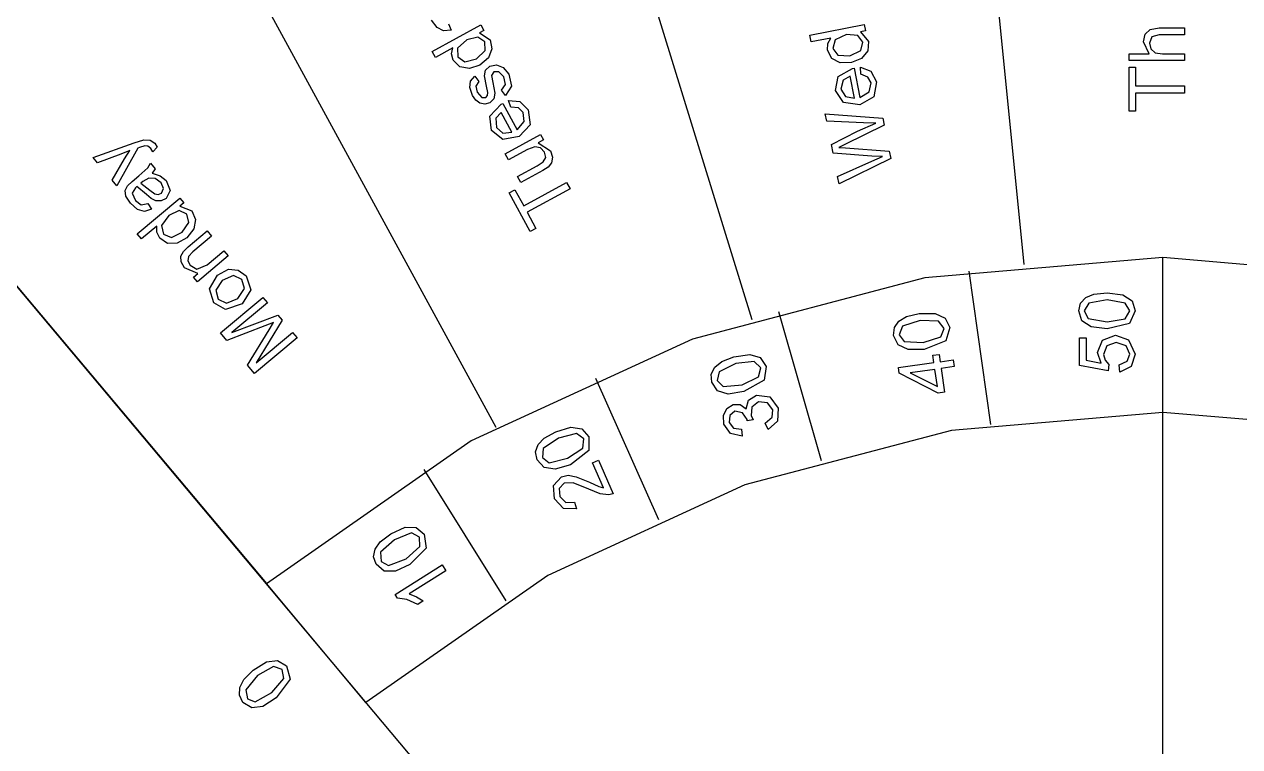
# Model space of a CAD drawing. Extents: x 7.9 to 57.9, y 5.2 to 55.2.
# Drawn here: x 18.2 to 33.88, y 25.92 to 35.25 of the extents above; entities that cross this region are included whole.
import ezdxf

# ---------------------------------------------------------------- set-up
doc = ezdxf.new("R2010")
doc.units = 0

msp = doc.modelspace()

# ---------------------------------------------------------------- linework, layer by layer
at = {"layer": 'dim'}
for q in [(13.607264, 37.218316), (32.890866, 30.235963)]:
    msp.add_line((32.890866, 14.236629), q, dxfattribs=at)
at = {"layer": 'graphic border'}
for p, q in [((31.098644, 32.146252), (30.302104, 40.107563)), ((25.227247, 39.080981), (27.585289, 31.43717)), ((20.456286, 37.07015), (24.282315, 30.045463)), ((23.524081, 35.204825), (23.451508, 35.299313)), ((23.459512, 34.896574), (24.088242, 35.238955)), ((23.607105, 35.161623), (23.524081, 35.204825)), ((23.703611, 35.170248), (23.607105, 35.161623)), ((23.672801, 35.251335), (23.703611, 35.170248)), ((24.127234, 35.167337), (24.069765, 35.136042)), ((24.069765, 35.136042), (24.206892, 35.045565)), ((24.088242, 35.238955), (24.127234, 35.167337)), ((28.334239, 35.104491), (29.036651, 35.242846)), ((29.052412, 35.162837), (28.988208, 35.15019)), ((28.988208, 35.15019), (29.091941, 35.022797)), ((29.036651, 35.242846), (29.052412, 35.162837)), ((32.662554, 35.120633), (32.725062, 35.181186)), ((32.725062, 35.181186), (32.841286, 35.199733)), ((32.841286, 35.199733), (33.16994, 35.199733)), ((33.16994, 35.199733), (33.16994, 35.111831)), ((23.905665, 35.048346), (23.788042, 34.937584)), ((24.051567, 35.081646), (23.905665, 35.048346)), ((24.139449, 35.018292), (24.051567, 35.081646)), ((24.143542, 34.907641), (24.139449, 35.018292)), ((24.206892, 35.045565), (24.23152, 34.928861)), ((28.351132, 35.018726), (28.334239, 35.104491)), ((28.603157, 35.068368), (28.351132, 35.018726)), ((28.560857, 34.914203), (28.564362, 35.000003)), ((28.564362, 35.000003), (28.603157, 35.068368)), ((28.659978, 35.045223), (28.630642, 34.936416)), ((28.805374, 35.115671), (28.659978, 35.045223)), ((28.954552, 35.103742), (28.805374, 35.115671)), ((29.019425, 35.016975), (28.954552, 35.103742)), ((28.99019, 34.910178), (29.019425, 35.016975)), ((29.091941, 35.022797), (29.080485, 34.904074)), ((32.639615, 35.020523), (32.662554, 35.120633)), ((32.710912, 34.865229), (32.639615, 35.020523)), ((32.745573, 35.08302), (32.715294, 35.002444)), ((32.715294, 35.002444), (32.735799, 34.928705)), ((32.841286, 35.111831), (32.745573, 35.08302)), ((33.16994, 35.111831), (32.841286, 35.111831)), ((23.501317, 34.819806), (23.459512, 34.896574)), ((23.726905, 34.942652), (23.501317, 34.819806)), ((23.710366, 34.865806), (23.726905, 34.942652)), ((23.732712, 34.78289), (23.710366, 34.865806)), ((23.788042, 34.937584), (23.792641, 34.824985)), ((23.792641, 34.824985), (23.881614, 34.761671)), ((24.03282, 34.799526), (24.143542, 34.907641)), ((24.23152, 34.928861), (24.186425, 34.812555)), ((28.616284, 34.80716), (28.560857, 34.914203)), ((28.630642, 34.936416), (28.696567, 34.849358)), ((28.696567, 34.849358), (28.852171, 34.840188)), ((28.852171, 34.840188), (28.99019, 34.910178)), ((28.852171, 34.840188), (28.852171, 34.840188)), ((29.080485, 34.904074), (29.002626, 34.806614)), ((32.454044, 34.777329), (32.454044, 34.865229)), ((32.454044, 34.865229), (32.710912, 34.865229)), ((32.735799, 34.928705), (32.790494, 34.879871)), ((32.790494, 34.879871), (32.886209, 34.865213)), ((32.886209, 34.865213), (33.169935, 34.865213)), ((33.169935, 34.865213), (33.169953, 34.777329)), ((23.817656, 34.697359), (23.732712, 34.78289)), ((23.940136, 34.675647), (23.817656, 34.697359)), ((23.881614, 34.761671), (24.03282, 34.799526)), ((24.076027, 34.720183), (23.940136, 34.675647)), ((24.03282, 34.799526), (24.03282, 34.799526)), ((24.186425, 34.812555), (24.076027, 34.720183)), ((24.148318, 34.652807), (24.204316, 34.707222)), ((24.204316, 34.707222), (24.2896, 34.7242)), ((24.2896, 34.7242), (24.377619, 34.688167)), ((24.377619, 34.688167), (24.448384, 34.602146)), ((28.726638, 34.749757), (28.616284, 34.80716)), ((28.700074, 34.57381), (28.882821, 34.676999)), ((28.86963, 34.751549), (28.726638, 34.749757)), ((29.002626, 34.806614), (28.86963, 34.751549)), ((28.882821, 34.676999), (28.90592, 34.681009)), ((28.90592, 34.681009), (28.980666, 34.301533)), ((28.992456, 34.603032), (28.985922, 34.694322)), ((28.985922, 34.694322), (29.122526, 34.6401)), ((33.169953, 34.777329), (32.454044, 34.777329)), ((32.454044, 34.123928), (32.454044, 34.691379)), ((32.454044, 34.691379), (32.538528, 34.691379)), ((32.538528, 34.691379), (32.538528, 34.454535)), ((23.944325, 34.431058), (23.953656, 34.513987)), ((23.953656, 34.513987), (24.009512, 34.578881)), ((24.009512, 34.578881), (24.060911, 34.509004)), ((24.060911, 34.509004), (24.022363, 34.449088)), ((24.135796, 34.579816), (24.148318, 34.652807)), ((24.161894, 34.446117), (24.135796, 34.579816)), ((24.255667, 34.632287), (24.226872, 34.587142)), ((24.226872, 34.587142), (24.243683, 34.493982)), ((24.320716, 34.634347), (24.255667, 34.632287)), ((24.385136, 34.567113), (24.320716, 34.634347)), ((24.405531, 34.471455), (24.385136, 34.567113)), ((24.448384, 34.602146), (24.485302, 34.446537)), ((28.663442, 34.393388), (28.700074, 34.57381)), ((28.76295, 34.524975), (28.734166, 34.408313)), ((28.852839, 34.576526), (28.76295, 34.524975)), ((28.908804, 34.2924), (28.852839, 34.576526)), ((28.992462, 34.60299), (28.992456, 34.603032)), ((29.082474, 34.565473), (28.992462, 34.60299)), ((29.12334, 34.489405), (29.082474, 34.565473)), ((29.122526, 34.6401), (29.194339, 34.502937)), ((23.980019, 34.328722), (23.944325, 34.431058)), ((24.022363, 34.449088), (24.04047, 34.368868)), ((24.04047, 34.368868), (24.099398, 34.302536)), ((24.1793, 34.367184), (24.161894, 34.446117)), ((24.174828, 34.326379), (24.1793, 34.367184)), ((24.243683, 34.493982), (24.271026, 34.355956)), ((24.271026, 34.355956), (24.2548, 34.282618)), ((24.354581, 34.397558), (24.405531, 34.471455)), ((24.408166, 34.327759), (24.354581, 34.397558)), ((24.485302, 34.446537), (24.40817, 34.327797)), ((28.768141, 34.235825), (28.663442, 34.393388)), ((28.734166, 34.408313), (28.793659, 34.316008)), ((28.980666, 34.301533), (29.099731, 34.374262)), ((29.099731, 34.374262), (29.12334, 34.489405)), ((29.194339, 34.502937), (29.160741, 34.312161)), ((32.538528, 34.454535), (33.169953, 34.454535)), ((33.169953, 34.359796), (32.538528, 34.359796)), ((32.538528, 34.359796), (32.538528, 34.123928)), ((33.169953, 34.454535), (33.169953, 34.359796)), ((24.025887, 34.266954), (23.980019, 34.328722)), ((24.074818, 34.23021), (24.025887, 34.266954)), ((24.138921, 34.215629), (24.074818, 34.23021)), ((24.099398, 34.302536), (24.152946, 34.302232)), ((24.202583, 34.232491), (24.138921, 34.215629)), ((24.152946, 34.302232), (24.174828, 34.326379)), ((24.2548, 34.282618), (24.202583, 34.232491)), ((24.206653, 34.060661), (24.350104, 34.213846)), ((24.350104, 34.213846), (24.370944, 34.224592)), ((24.370944, 34.224592), (24.555913, 33.884925)), ((24.40817, 34.327797), (24.408166, 34.327759)), ((24.476848, 34.176104), (24.443284, 34.261252)), ((24.443284, 34.261252), (24.589859, 34.250434)), ((24.589859, 34.250434), (24.699456, 34.141074)), ((28.980485, 34.208964), (28.768141, 34.235825)), ((28.793659, 34.316008), (28.908804, 34.2924)), ((28.908804, 34.2924), (28.908804, 34.2924)), ((29.160741, 34.312161), (28.980485, 34.208964)), ((16.178402, 34.154445), (21.320705, 28.026695)), ((24.22574, 33.877548), (24.206653, 34.060661)), ((24.351578, 34.108999), (24.281257, 34.032893)), ((24.490072, 33.854677), (24.351578, 34.108999)), ((24.476874, 34.176073), (24.476848, 34.176104)), ((24.573993, 34.167236), (24.476874, 34.176073)), ((24.635769, 34.106904), (24.573993, 34.167236)), ((24.647731, 33.989973), (24.635769, 34.106904)), ((24.699456, 34.141074), (24.724541, 33.948993)), ((28.552342, 33.997215), (28.533939, 34.090645)), ((28.533939, 34.090645), (29.27429, 34.036389)), ((29.27429, 34.036389), (29.291939, 33.94679)), ((32.538528, 34.123928), (32.454044, 34.123928)), ((24.372824, 33.758574), (24.22574, 33.877548)), ((24.281257, 34.032893), (24.288734, 33.912964)), ((24.288734, 33.912964), (24.373143, 33.842715)), ((24.555913, 33.884925), (24.647731, 33.989973)), ((24.724541, 33.948993), (24.583466, 33.796548)), ((29.025394, 33.975916), (28.552342, 33.997215)), ((29.291939, 33.94679), (28.785907, 33.69332)), ((28.947215, 33.867442), (29.185128, 33.971044)), ((29.185128, 33.971044), (29.025394, 33.975916)), ((19.616194, 33.715327), (19.738052, 33.753195)), ((19.738052, 33.753195), (19.821213, 33.752851)), ((19.821213, 33.752851), (19.88338, 33.710664)), ((24.583466, 33.796548), (24.372824, 33.758574)), ((24.373143, 33.842715), (24.490072, 33.854677)), ((24.403704, 33.57522), (24.859167, 33.823247)), ((24.490072, 33.854677), (24.490072, 33.854677)), ((24.896775, 33.754192), (24.82987, 33.717758)), ((24.859167, 33.823247), (24.896775, 33.754192)), ((28.611516, 33.696798), (28.947215, 33.867442)), ((19.085357, 33.527449), (19.616194, 33.715327)), ((19.444679, 33.569496), (19.141859, 33.460112)), ((19.662317, 33.648205), (19.390782, 33.163457)), ((19.558438, 33.617778), (19.444679, 33.569496)), ((19.490582, 33.511753), (19.558438, 33.617778)), ((19.683792, 33.656036), (19.662317, 33.648205)), ((19.751183, 33.677523), (19.683792, 33.656036)), ((19.790653, 33.67303), (19.751183, 33.677523)), ((19.828265, 33.643394), (19.790653, 33.67303)), ((19.854618, 33.599845), (19.828265, 33.643394)), ((19.911566, 33.660374), (19.854618, 33.599845)), ((19.88338, 33.710664), (19.911563, 33.660365)), ((19.911563, 33.660365), (19.911566, 33.660374)), ((24.445743, 33.498022), (24.403704, 33.57522)), ((24.689772, 33.63091), (24.445743, 33.498022)), ((24.785988, 33.666615), (24.689772, 33.63091)), ((24.857805, 33.650118), (24.785988, 33.666615)), ((24.82987, 33.717758), (24.985774, 33.615267)), ((24.910893, 33.59451), (24.857805, 33.650118)), ((24.925508, 33.526843), (24.910893, 33.59451)), ((24.985774, 33.615267), (25.011449, 33.531384)), ((28.6336, 33.584679), (28.611516, 33.696798)), ((29.134275, 33.544433), (28.6336, 33.584679)), ((28.785907, 33.69332), (28.707837, 33.655047)), ((28.707837, 33.655047), (28.794308, 33.650668)), ((28.794308, 33.650668), (29.358853, 33.607076)), ((29.358853, 33.607076), (29.377538, 33.512215)), ((19.141859, 33.460112), (19.085357, 33.527449)), ((19.329887, 33.23603), (19.490582, 33.511753)), ((19.792649, 33.394915), (19.825721, 33.451989)), ((19.825721, 33.451989), (19.884734, 33.38166)), ((24.562765, 33.283156), (24.815372, 33.420716)), ((24.815372, 33.420716), (24.894289, 33.469807)), ((24.894289, 33.469807), (24.925508, 33.526843)), ((25.001108, 33.45847), (24.956486, 33.403586)), ((25.011449, 33.531384), (25.001108, 33.45847)), ((28.693057, 33.282825), (29.13246, 33.480367)), ((29.377538, 33.512215), (28.711838, 33.187475)), ((29.13246, 33.480367), (29.270349, 33.538385)), ((29.270349, 33.538385), (29.134275, 33.544433)), ((19.587358, 33.215645), (19.677141, 33.290981)), ((19.677141, 33.290981), (19.792649, 33.394915)), ((19.802487, 33.261602), (19.726051, 33.215943)), ((19.886603, 33.256322), (19.802487, 33.261602)), ((19.884734, 33.38166), (19.847037, 33.32706)), ((19.847037, 33.32706), (19.847041, 33.327019)), ((19.847041, 33.327019), (19.952514, 33.292486)), ((19.961516, 33.201249), (19.886603, 33.256322)), ((19.952514, 33.292486), (20.02776, 33.229402)), ((24.604804, 33.205958), (24.562765, 33.283156)), ((24.887003, 33.359632), (24.604804, 33.205958)), ((24.956486, 33.403586), (24.887003, 33.359632)), ((28.711838, 33.187475), (28.693057, 33.282825)), ((19.390782, 33.163457), (19.329887, 33.23603)), ((19.500022, 33.100928), (19.528082, 33.160172)), ((19.508958, 33.028737), (19.500022, 33.100928)), ((19.528082, 33.160172), (19.587358, 33.215645)), ((19.630689, 33.136608), (19.588709, 33.068882)), ((19.648622, 33.150965), (19.630689, 33.136608)), ((19.772579, 33.050344), (19.648622, 33.150965)), ((19.726051, 33.215943), (19.701367, 33.195217)), ((19.701367, 33.195217), (19.819091, 33.106577)), ((19.819091, 33.106577), (19.881851, 33.059155)), ((19.993782, 33.126326), (19.961516, 33.201249)), ((19.965848, 33.068451), (19.993782, 33.126326)), ((20.02776, 33.229402), (20.080401, 33.102092)), ((20.080401, 33.102092), (20.027982, 32.998182)), ((24.453949, 33.070426), (24.528145, 33.110831)), ((24.528145, 33.110831), (24.641415, 32.902828)), ((24.641415, 32.902828), (25.195949, 33.204805)), ((25.241258, 33.121602), (24.686724, 32.819625)), ((25.195949, 33.204805), (25.241258, 33.121602)), ((19.566351, 32.936012), (19.508958, 33.028737)), ((19.588709, 33.068882), (19.630238, 32.973044)), ((19.630238, 32.973044), (19.706094, 32.916848)), ((19.654001, 32.542848), (20.202421, 33.003026)), ((19.832896, 32.99896), (19.772579, 33.050344)), ((19.895777, 32.968847), (19.832896, 32.99896)), ((19.881851, 33.059155), (19.926211, 33.051114)), ((19.963874, 32.966701), (19.895777, 32.968847)), ((19.926211, 33.051114), (19.965848, 33.068451)), ((20.027982, 32.998182), (19.963874, 32.966701)), ((20.202421, 33.003026), (20.254835, 32.940554)), ((20.254835, 32.940554), (20.204705, 32.89849)), ((24.72533, 32.572075), (24.453949, 33.070426)), ((19.656208, 32.857778), (19.566351, 32.936012)), ((19.746147, 32.831884), (19.656208, 32.857778)), ((19.706094, 32.916848), (19.792763, 32.932835)), ((19.83903, 32.859461), (19.746147, 32.831884)), ((19.792763, 32.932835), (19.83903, 32.859461)), ((20.061236, 32.780016), (19.967893, 32.648143)), ((20.197646, 32.841567), (20.061236, 32.780016)), ((20.296339, 32.796883), (20.197646, 32.841567)), ((20.204705, 32.89849), (20.357041, 32.83698)), ((20.322277, 32.689238), (20.296339, 32.796883)), ((20.357041, 32.83698), (20.404306, 32.72747)), ((24.686724, 32.819625), (24.799527, 32.612479)), ((19.90696, 32.640996), (19.710189, 32.475886)), ((19.905979, 32.562398), (19.90696, 32.640996)), ((19.967893, 32.648143), (19.994713, 32.538688)), ((20.235174, 32.561326), (20.322277, 32.689238)), ((20.404306, 32.72747), (20.383152, 32.604535)), ((19.710189, 32.475886), (19.654001, 32.542848)), ((19.944312, 32.485555), (19.905979, 32.562398)), ((20.044521, 32.418553), (19.944312, 32.485555)), ((19.994713, 32.538688), (20.094467, 32.494259)), ((20.094467, 32.494259), (20.235174, 32.561326)), ((20.293245, 32.49212), (20.168874, 32.421539)), ((20.235174, 32.561326), (20.235174, 32.561326)), ((20.383152, 32.604535), (20.293245, 32.49212)), ((20.313458, 32.374585), (20.557741, 32.579564)), ((20.614242, 32.512228), (20.372577, 32.309447)), ((20.557741, 32.579564), (20.614242, 32.512228)), ((24.799527, 32.612479), (24.72533, 32.572075)), ((20.168874, 32.421539), (20.044521, 32.418553)), ((20.218963, 32.253206), (20.251137, 32.315903)), ((20.251137, 32.315903), (20.313458, 32.374585)), ((20.372577, 32.309447), (20.317826, 32.250105)), ((20.555169, 32.14199), (20.772143, 32.324053)), ((20.772143, 32.324053), (20.828646, 32.256712)), ((20.223275, 32.179689), (20.218963, 32.253206)), ((20.26543, 32.102861), (20.223275, 32.179689)), ((20.317826, 32.250105), (20.308822, 32.194737)), ((20.308822, 32.194737), (20.335716, 32.137619)), ((20.828646, 32.256712), (20.431359, 31.923349)), ((32.890866, 32.236698), (29.818706, 31.973499)), ((35.963025, 31.973499), (32.890866, 32.236698)), ((32.890866, 30.235963), (32.890866, 32.23621)), ((20.436995, 32.03135), (20.26543, 32.102861)), ((20.335716, 32.137619), (20.425492, 32.086089)), ((20.380507, 31.983951), (20.436995, 32.03135)), ((20.425492, 32.086089), (20.555169, 32.14199)), ((20.586115, 31.830083), (20.690622, 32.006388)), ((20.690622, 32.006388), (20.830917, 32.084583)), ((20.896343, 32.004334), (20.752061, 31.940005)), ((20.830917, 32.084583), (20.95519, 32.074751)), ((21.0045, 31.95293), (20.896343, 32.004334)), ((20.95519, 32.074751), (21.059864, 31.999386)), ((21.059864, 31.999386), (21.119689, 31.819452)), ((30.385754, 32.061586), (30.664098, 30.079859)), ((20.431359, 31.923349), (20.380507, 31.983951)), ((20.752061, 31.940005), (20.668832, 31.812795)), ((21.037028, 31.83743), (21.0045, 31.95293)), ((29.818706, 31.973499), (26.818395, 31.1839)), ((20.644622, 31.650957), (20.586115, 31.830083)), ((20.668832, 31.812795), (20.700362, 31.697728)), ((20.700362, 31.697728), (20.808458, 31.645637)), ((20.72879, 31.261955), (21.27721, 31.722133)), ((20.808458, 31.645637), (20.950494, 31.708082)), ((20.950494, 31.708082), (21.037028, 31.83743)), ((20.950494, 31.708082), (20.950494, 31.708082)), ((21.119689, 31.819452), (21.008566, 31.638874)), ((21.27721, 31.722133), (21.33591, 31.652177)), ((31.826647, 31.648281), (31.893549, 31.720062)), ((31.893549, 31.720062), (32.000009, 31.764512)), ((32.168972, 31.690243), (31.934081, 31.64873)), ((32.000009, 31.764512), (32.168975, 31.780651)), ((32.403377, 31.64873), (32.168972, 31.690243)), ((32.168975, 31.780651), (32.372614, 31.754722)), ((32.372614, 31.754722), (32.492258, 31.677067)), ((20.793608, 31.563052), (20.644622, 31.650957)), ((21.008566, 31.638874), (20.793608, 31.563052)), ((21.33591, 31.652177), (20.876897, 31.267021)), ((21.008566, 31.638874), (21.008566, 31.638874)), ((27.929405, 31.540357), (28.480664, 29.616839)), ((31.803205, 31.54721), (31.826647, 31.648281)), ((31.845202, 31.4173), (31.803205, 31.54721)), ((31.934081, 31.64873), (31.875968, 31.546178)), ((31.875968, 31.546178), (31.927244, 31.449473)), ((32.461977, 31.547157), (32.403377, 31.64873)), ((32.403864, 31.445081), (32.461977, 31.547157)), ((32.534255, 31.547183), (32.460027, 31.384571)), ((32.492258, 31.677067), (32.534255, 31.547183)), ((20.876897, 31.267021), (21.469631, 31.492814)), ((21.524563, 31.427349), (21.190789, 30.876985)), ((21.414865, 31.397776), (21.30247, 31.353188)), ((21.35566, 31.303473), (21.414865, 31.397776)), ((21.469631, 31.492814), (21.524563, 31.427349)), ((29.424593, 31.333679), (29.480854, 31.414072)), ((29.480854, 31.414072), (29.58009, 31.472906)), ((29.757749, 31.422876), (29.53092, 31.349076)), ((29.58009, 31.472906), (29.745166, 31.512404)), ((29.745166, 31.512404), (29.950431, 31.515068)), ((29.995649, 31.41439), (29.757749, 31.422876)), ((29.950431, 31.515068), (30.079718, 31.45482)), ((30.067816, 31.321961), (29.995649, 31.41439)), ((30.079718, 31.45482), (30.139383, 31.332045)), ((31.964846, 31.339644), (31.845202, 31.4173)), ((31.927244, 31.449473), (32.168972, 31.40407)), ((32.168972, 31.40407), (32.403864, 31.445081)), ((32.168972, 31.40407), (32.168972, 31.40407)), ((32.460027, 31.384571), (32.168975, 31.313742)), ((20.810718, 31.164317), (20.72879, 31.261955)), ((21.30247, 31.353188), (20.810718, 31.164317)), ((21.076277, 30.847835), (21.35566, 31.303473)), ((21.190789, 30.876985), (21.657657, 31.268734)), ((21.657657, 31.268734), (21.716357, 31.198778)), ((29.415448, 31.230329), (29.424593, 31.333679)), ((29.475116, 31.107528), (29.415448, 31.230329)), ((29.53092, 31.349076), (29.487646, 31.239434)), ((29.487646, 31.239434), (29.551881, 31.150806)), ((29.797577, 31.139488), (30.024475, 31.21279)), ((30.024475, 31.21279), (30.067816, 31.321961)), ((30.139383, 31.332045), (30.088513, 31.160658)), ((32.168972, 31.313715), (31.964846, 31.339644)), ((32.112328, 31.167718), (32.27934, 31.232171)), ((32.168975, 31.313742), (32.168972, 31.313715)), ((32.27934, 31.232171), (32.447329, 31.175524)), ((21.716357, 31.198778), (21.167937, 30.738599)), ((26.818395, 31.1839), (23.961778, 29.867902)), ((29.604403, 31.04728), (29.475116, 31.107528)), ((29.551881, 31.150806), (29.797577, 31.139488)), ((29.797577, 31.139488), (29.797577, 31.139488)), ((30.088513, 31.160658), (29.810147, 31.050038)), ((31.815905, 30.842467), (31.815905, 31.198463)), ((31.815905, 31.198463), (31.899899, 31.198463)), ((31.899899, 31.198463), (31.899899, 30.912793)), ((32.047378, 31.009498), (32.112328, 31.167718)), ((32.168491, 31.096413), (32.12503, 30.986056)), ((32.287159, 31.138905), (32.168491, 31.096413)), ((32.414127, 31.094932), (32.287159, 31.138905)), ((32.461985, 30.987511), (32.414127, 31.094932)), ((32.447329, 31.175524), (32.534255, 30.987511)), ((27.197326, 30.891961), (27.355305, 30.954024)), ((27.355305, 30.954024), (27.558188, 30.98528)), ((27.558188, 30.98528), (27.6946, 30.943619)), ((27.6946, 30.943619), (27.770775, 30.83033)), ((29.810152, 31.050012), (29.604403, 31.04728)), ((29.810147, 31.050038), (29.810152, 31.050012)), ((29.92276, 30.975103), (30.002552, 30.986317)), ((29.936215, 30.879365), (29.92276, 30.975103)), ((30.002552, 30.986317), (30.016007, 30.890579)), ((30.016007, 30.890579), (30.185747, 30.914435)), ((30.185747, 30.914435), (30.197983, 30.82737)), ((31.899899, 30.912793), (32.092304, 30.874217)), ((32.092304, 30.874217), (32.047378, 31.009498)), ((32.12503, 30.986056), (32.144556, 30.90938)), ((32.144556, 30.90938), (32.194367, 30.855669)), ((32.42829, 30.897156), (32.461985, 30.987511)), ((32.534255, 30.987511), (32.479561, 30.827809)), ((21.167937, 30.738599), (21.076277, 30.847835)), ((27.062714, 30.732455), (27.107241, 30.8199)), ((27.107241, 30.8199), (27.197326, 30.891961)), ((27.165851, 30.762541), (27.138256, 30.647943)), ((27.380202, 30.867188), (27.165851, 30.762541)), ((27.616968, 30.891897), (27.380202, 30.867188)), ((27.701296, 30.81041), (27.616968, 30.891897)), ((27.673569, 30.696281), (27.701296, 30.81041)), ((27.770775, 30.83033), (27.744246, 30.653551)), ((29.476805, 30.814799), (29.936215, 30.879365)), ((29.486799, 30.74369), (29.476805, 30.814799)), ((29.991674, 30.484755), (29.486799, 30.74369)), ((29.948451, 30.7923), (29.628799, 30.747376)), ((29.628799, 30.747376), (29.979644, 30.570353)), ((29.979644, 30.570353), (29.948451, 30.7923)), ((30.197983, 30.82737), (30.028243, 30.803514)), ((30.028243, 30.803514), (30.071466, 30.495969)), ((32.183625, 30.773119), (31.815905, 30.842467)), ((32.194367, 30.855669), (32.183625, 30.773119)), ((32.326714, 30.849796), (32.42829, 30.897156)), ((32.334519, 30.757509), (32.326714, 30.849796)), ((32.334522, 30.757509), (32.334519, 30.757509)), ((32.479561, 30.827809), (32.334522, 30.757509)), ((25.569617, 30.680462), (26.383077, 28.852194)), ((27.068044, 30.628822), (27.062714, 30.732455)), ((27.144219, 30.515531), (27.068044, 30.628822)), ((27.138256, 30.647943), (27.214197, 30.569133)), ((27.214197, 30.569133), (27.459081, 30.592103)), ((27.459081, 30.592103), (27.673569, 30.696281)), ((27.459081, 30.592103), (27.459081, 30.592103)), ((27.744246, 30.653551), (27.483986, 30.505259)), ((27.280632, 30.47387), (27.144219, 30.515531)), ((27.483983, 30.505261), (27.280632, 30.47387)), ((27.483986, 30.505259), (27.483983, 30.505261)), ((27.54305, 30.3952), (27.644144, 30.460765)), ((27.644144, 30.460765), (27.816021, 30.438929)), ((27.816021, 30.438929), (27.926103, 30.290654)), ((30.071466, 30.495969), (29.991674, 30.484755)), ((27.218516, 30.196454), (27.263506, 30.287591)), ((27.263506, 30.287591), (27.344954, 30.338388)), ((27.344954, 30.338388), (27.433028, 30.337742)), ((27.433028, 30.337742), (27.511563, 30.283551)), ((27.511563, 30.283551), (27.54305, 30.3952)), ((27.586805, 30.306133), (27.576508, 30.19853)), ((27.671664, 30.371618), (27.586805, 30.306133)), ((27.785843, 30.359651), (27.671664, 30.371618)), ((27.855958, 30.271039), (27.785843, 30.359651)), ((27.849004, 30.176587), (27.855958, 30.271039)), ((27.926103, 30.290654), (27.915329, 30.12449)), ((27.223847, 30.08571), (27.218516, 30.196454)), ((27.300021, 30.197473), (27.292793, 30.107512)), ((27.367987, 30.250999), (27.300021, 30.197473)), ((27.467216, 30.232713), (27.367987, 30.250999)), ((27.523244, 30.143618), (27.467216, 30.232713)), ((27.526129, 30.12972), (27.523244, 30.143618)), ((27.602989, 30.141602), (27.526129, 30.12972)), ((27.576508, 30.19853), (27.602989, 30.141602)), ((27.759395, 30.097549), (27.849004, 30.176587)), ((27.915329, 30.12449), (27.794958, 30.01631)), ((32.890867, 30.236694), (30.160058, 30.002739)), ((35.621675, 30.002739), (32.890867, 30.236694)), ((24.906927, 29.904486), (25.054731, 29.987931)), ((25.054731, 29.987931), (25.25129, 30.04712)), ((25.322497, 29.962827), (25.091473, 29.905407)), ((25.25129, 30.04712), (25.392172, 30.024849)), ((25.417347, 29.89387), (25.322497, 29.962827)), ((25.392172, 30.024849), (25.483373, 29.923264)), ((27.30996, 29.962568), (27.223847, 30.08571)), ((27.292793, 30.107512), (27.347332, 30.034246)), ((27.461591, 29.929843), (27.30996, 29.962568)), ((27.347332, 30.034246), (27.452393, 30.01865)), ((27.452393, 30.01865), (27.461591, 29.929843)), ((30.160058, 30.002739), (27.493114, 29.300873)), ((27.794892, 30.016283), (27.759395, 30.097549)), ((27.794958, 30.01631), (27.794892, 30.016283)), ((23.961778, 29.867902), (21.320704, 28.025504)), ((24.795827, 29.727799), (24.827747, 29.820591)), ((24.827747, 29.820591), (24.906927, 29.904486)), ((25.091473, 29.905407), (24.893773, 29.771946)), ((25.405771, 29.776994), (25.417347, 29.89387)), ((25.483373, 29.923264), (25.481704, 29.744513)), ((24.815527, 29.625917), (24.795827, 29.727799)), ((24.893773, 29.771946), (24.882395, 29.654625)), ((24.882395, 29.654625), (24.968566, 29.587149)), ((24.968566, 29.587149), (25.207869, 29.643979)), ((25.207869, 29.643979), (25.405771, 29.776994)), ((25.207869, 29.643979), (25.207869, 29.643979)), ((25.481704, 29.744513), (25.244616, 29.561443)), ((23.352332, 29.500422), (24.412172, 27.804445)), ((24.906729, 29.524329), (24.815527, 29.625917)), ((25.047612, 29.502059), (24.906729, 29.524329)), ((25.244615, 29.561445), (25.047612, 29.502059)), ((25.244616, 29.561443), (25.244615, 29.561445)), ((25.528319, 29.584589), (25.605499, 29.618952)), ((25.671114, 29.263845), (25.528319, 29.584589)), ((25.605499, 29.618952), (25.797969, 29.186658)), ((25.025818, 29.294054), (25.130762, 29.406528)), ((25.130762, 29.406528), (25.215087, 29.424841)), ((25.215087, 29.424841), (25.318778, 29.406862)), ((25.318778, 29.406862), (25.488897, 29.334531)), ((25.488897, 29.334531), (25.612746, 29.278483)), ((27.493114, 29.300873), (24.953899, 28.131097)), ((25.039963, 29.121808), (25.025818, 29.294054)), ((25.165732, 29.323203), (25.100723, 29.253098)), ((25.100723, 29.253098), (25.107237, 29.149623)), ((25.279226, 29.328831), (25.165732, 29.323203)), ((25.481681, 29.246308), (25.279226, 29.328831)), ((25.627594, 29.185119), (25.481681, 29.246308)), ((25.612746, 29.278483), (25.671114, 29.263845)), ((25.738026, 29.171207), (25.627594, 29.185119)), ((25.797969, 29.186658), (25.738026, 29.171207)), ((25.154733, 28.994899), (25.039963, 29.121808)), ((25.107237, 29.149623), (25.18335, 29.072321)), ((25.18335, 29.072321), (25.295404, 29.079981)), ((25.295404, 29.079981), (25.323665, 28.993672)), ((25.323665, 28.993672), (25.154733, 28.994899)), ((22.925059, 28.667663), (23.111467, 28.753632)), ((23.111467, 28.753632), (23.254078, 28.751185)), ((23.254078, 28.751185), (23.358529, 28.663281)), ((22.723572, 28.47036), (22.790307, 28.56446)), ((22.790307, 28.56446), (22.925059, 28.667663)), ((22.972927, 28.591054), (22.795725, 28.431378)), ((23.19371, 28.680067), (22.972927, 28.591054)), ((23.297231, 28.624982), (23.19371, 28.680067)), ((23.302035, 28.50763), (23.297231, 28.624982)), ((23.358529, 28.663281), (23.381754, 28.486038)), ((22.704876, 28.374029), (22.723572, 28.47036)), ((22.795725, 28.431378), (22.800785, 28.313615)), ((23.124573, 28.348371), (23.302035, 28.50763)), ((23.381754, 28.486038), (23.172452, 28.271753)), ((22.738564, 28.27588), (22.704876, 28.374029)), ((22.843016, 28.187974), (22.738564, 28.27588)), ((22.800785, 28.313615), (22.895509, 28.258788)), ((22.895509, 28.258788), (23.124573, 28.348371)), ((22.981559, 27.887009), (23.591167, 28.267936)), ((23.172448, 28.271754), (22.985627, 28.185528)), ((23.124573, 28.348371), (23.124573, 28.348371)), ((23.172452, 28.271753), (23.172448, 28.271754)), ((23.591167, 28.267936), (23.637749, 28.19339)), ((24.953899, 28.131097), (22.606278, 26.49341)), ((22.985627, 28.185528), (22.843016, 28.187974)), ((23.637749, 28.19339), (23.162734, 27.896567)), ((22.606287, 26.492114), (21.320705, 28.026695)), ((23.011577, 27.838969), (22.981559, 27.887009)), ((23.134153, 27.82343), (23.011577, 27.838969)), ((23.273704, 27.758607), (23.134153, 27.82343)), ((23.162734, 27.896567), (23.258338, 27.857841)), ((23.258338, 27.857841), (23.345763, 27.803635)), ((23.345763, 27.803635), (23.273704, 27.758607)), ((21.149186, 26.907726), (21.321816, 27.018801)), ((21.321816, 27.018801), (21.463378, 27.036227)), ((21.463378, 27.036227), (21.579048, 26.963714)), ((21.030108, 26.786774), (21.149186, 26.907726)), ((21.20725, 26.838524), (21.053993, 26.655742)), ((21.413495, 26.9574), (21.20725, 26.838524)), ((21.523678, 26.917256), (21.413495, 26.9574)), ((21.544765, 26.801716), (21.523678, 26.917256)), ((21.579048, 26.963714), (21.626715, 26.791427)), ((20.972013, 26.586304), (20.97712, 26.6843)), ((20.97712, 26.6843), (21.030108, 26.786774)), ((21.391195, 26.619307), (21.544765, 26.801716)), ((21.626715, 26.791427), (21.449271, 26.550098)), ((21.019032, 26.493798), (20.972013, 26.586304)), ((21.053993, 26.655742), (21.075395, 26.539828)), ((21.075395, 26.539828), (21.176827, 26.498717)), ((21.176827, 26.498717), (21.391195, 26.619307)), ((21.449268, 26.550098), (21.276265, 26.438711)), ((21.391195, 26.619307), (21.391195, 26.619307)), ((21.449271, 26.550098), (21.449268, 26.550098)), ((21.134702, 26.421284), (21.019032, 26.493798)), ((21.276265, 26.438711), (21.134702, 26.421284))]:
    msp.add_line(p, q, dxfattribs=at)

doc.saveas('drawing.dxf')
